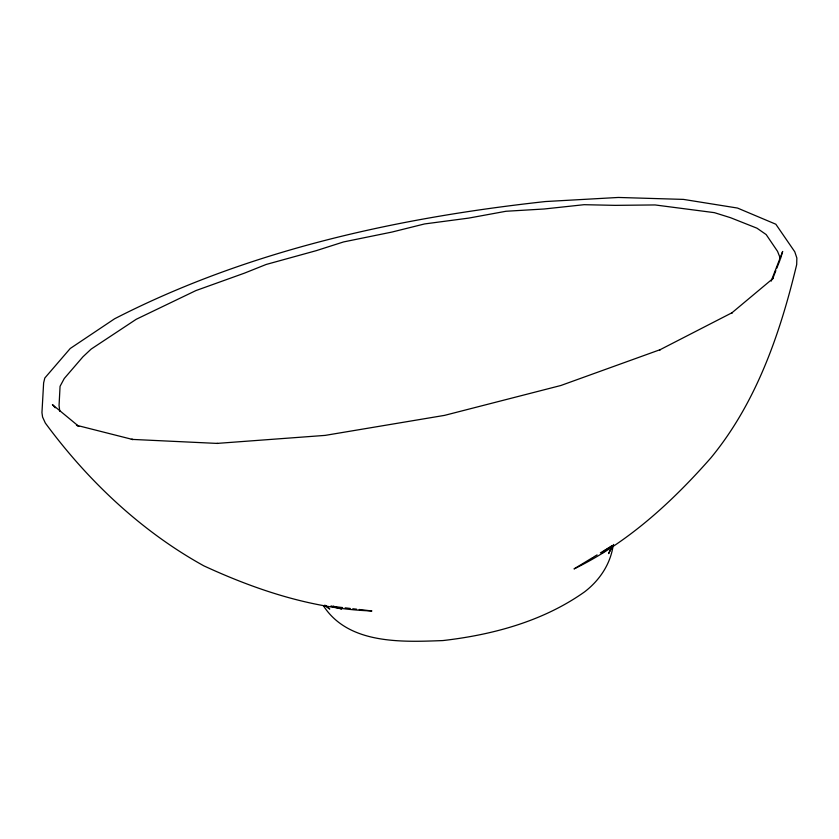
<?xml version="1.0" encoding="UTF-8"?>
<svg xmlns="http://www.w3.org/2000/svg" width="839" height="839" viewBox="0 0 839 839"><rect width="100%" height="100%" fill="white"/><g stroke="black" fill="none" stroke-linecap="round" stroke-linejoin="round"><path stroke-width="1.26" d="M613.152 545.581C610.331 564.28 599.654 580.21 584.762 591.736C543.273 621.227 492.902 634.808 442.898 640.566C402.049 642.097 348.342 644.625 323.298 605.569M772.625 278.915L775.865 270.619M776.788 268.249L780.029 259.954M611.746 546.734L608.6 553.604L613.613 544.448M771.576 280.236L771.177 281.034L782.661 251.448L780.49 258.769L777.564 251.375L766.164 234.563L756.967 228.187L730.528 217.7L714.398 212.655L655.081 204.947L615.197 205.356L584.091 204.695L544.102 208.995L505.948 211.271L468.728 218.098L424.597 223.94L391.876 232.078L343.55 241.936L316.219 250.672L266.173 264.463L244.39 273.168L195.865 290.598L136.243 319.271L91.115 349.118L82.935 356.806L64.246 378.515L60.062 386.307L59.055 405.552L59.8 411.32M605.622 549.828L602.014 553.331L605.443 550.29M773.317 278.223L731.629 313.062L732.3 312.601L659.685 349.915L660.262 349.632L560.851 385.5L444.576 415.368L325.154 435.389L216.944 443.412M606.377 549.608L608.223 548.245M592.691 557.568L574.044 568.915C627.666 542.76 671.756 502.33 710.853 457.905C756.453 402.573 780.197 333.377 796.693 264.558L796.851 258.003L794.785 251.805L775.834 224.223L737.502 208.051L683.46 199.399L618.374 197.459L545.507 201.538C397.214 217.773 248.092 250.232 114.607 318.778L70.245 348.479L44.813 378.011L43.628 382.888L41.95 412.652L42.569 417.014L45.306 423.013C87.655 480.537 141.099 531.171 203.835 565.843C256.828 590.31 313.146 608.894 371.908 610.96L359.165 609.481M593.414 557.127L597.085 554.904M600.378 552.901L603.671 550.898M604.363 550.468L612.03 545.801L610.142 546.955M131.345 439.363L217.553 443.432M331.143 606.23L342.606 607.562M345.154 607.856L350.251 608.453M352.8 608.747L356.617 609.187M330.818 606.24L341.599 608.988L333.251 606.157M132.143 439.405L132.929 439.552L76.454 425.247L78.835 426.411M325.595 605.989L329.758 609.02L324.829 605.118M77.859 425.604L52.396 404.597L55.28 407.775"/></g></svg>
